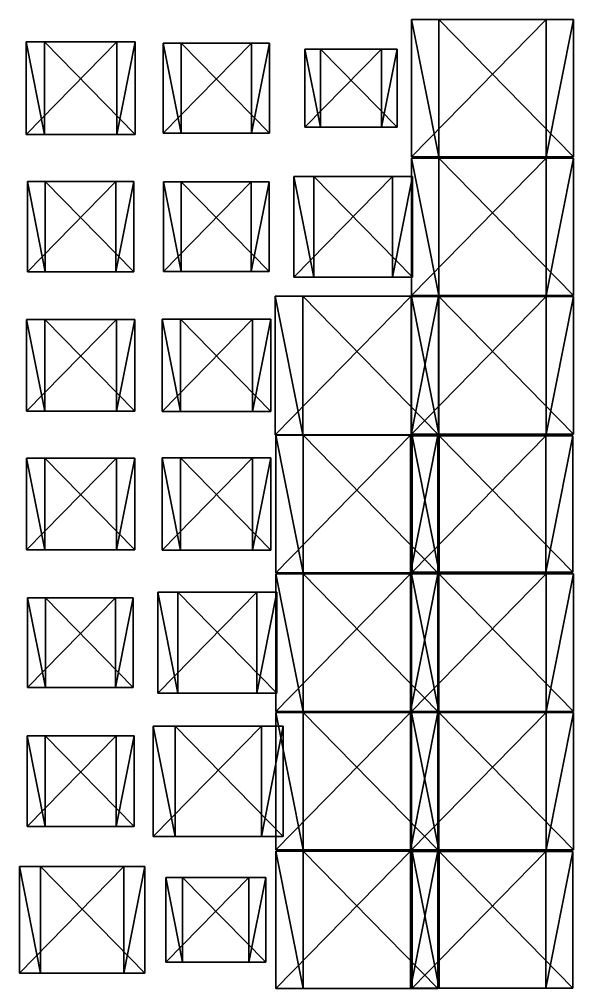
# Model space of a CAD drawing. Header units: metres. Extents: x -316 to 301, y -240 to 227.
# Drawn here: x 228.9 to 300.9, y -131.9 to -6.1 of the extents above; entities that cross this region are included whole.
import ezdxf

# ---------------------------------------------------------------- set-up
doc = ezdxf.new("R2010")
doc.units = ezdxf.units.M

msp = doc.modelspace()

# ---------------------------------------------------------------- linework, layer by layer
for points in [[(279.8699, -23.929413, -537.2919), (279.8699, -6.070588, -537.2919), (297.37274, -6.070588, -540.83984), (297.37283, -6.070488, -540.8397)], [(283.4179, -23.929413, -519.78906), (283.4179, -6.070588, -519.78906), (279.8699, -6.070588, -537.2919), (279.87, -6.070488, -537.29175)], [(279.8699, -6.070588, -537.2919), (283.4179, -6.070588, -519.78906), (300.92075, -6.070588, -523.33704), (300.92084, -6.070488, -523.3369)], [(300.92075, -6.070588, -523.33704), (297.37274, -6.070588, -540.83984), (279.8699, -6.070588, -537.2919), (279.87, -6.070488, -537.29175)], [(297.37274, -6.070588, -540.83984), (297.37274, -23.929413, -540.83984), (279.8699, -23.929413, -537.2919), (279.87, -23.929314, -537.29175)], [(279.8699, -6.070588, -537.2919), (279.8699, -23.929413, -537.2919), (283.4179, -23.929413, -519.78906), (283.418, -23.929314, -519.78894)], [(300.92075, -23.929413, -523.33704), (300.92075, -6.070588, -523.33704), (283.4179, -6.070588, -519.78906), (283.418, -6.070488, -519.78894)], [(283.4179, -6.070588, -519.78906), (283.4179, -23.929413, -519.78906), (300.92075, -23.929413, -523.33704), (300.92084, -23.929314, -523.3369)], [(297.37274, -23.929413, -540.83984), (297.37274, -6.070588, -540.83984), (300.92075, -6.070588, -523.33704), (300.92084, -6.070488, -523.3369)], [(300.92075, -6.070588, -523.33704), (300.92075, -23.929413, -523.33704), (297.37274, -23.929413, -540.83984), (297.37283, -23.929314, -540.8397)], [(229.81735, -21, -527.1456), (229.81735, -9, -527.1456), (241.57816, -9, -529.52966), (241.57826, -8.9999, -529.52954)], [(232.20139, -21, -515.3849), (232.20139, -9, -515.3849), (229.81735, -9, -527.1456), (229.81746, -8.9999, -527.1455)], [(229.81735, -9, -527.1456), (232.20139, -9, -515.3849), (243.96219, -9, -517.7689), (243.9623, -8.9999, -517.7688)], [(243.96219, -9, -517.7689), (241.57816, -9, -529.52966), (229.81735, -9, -527.1456), (229.81746, -8.9999, -527.1455)], [(241.57816, -9, -529.52966), (241.57816, -21, -529.52966), (229.81735, -21, -527.1456), (229.81746, -20.9999, -527.1455)], [(229.81735, -9, -527.1456), (229.81735, -21, -527.1456), (232.20139, -21, -515.3849), (232.20149, -20.9999, -515.38477)], [(243.96219, -21, -517.7689), (243.96219, -9, -517.7689), (232.20139, -9, -515.3849), (232.20149, -8.9999, -515.38477)], [(232.20139, -9, -515.3849), (232.20139, -21, -515.3849), (243.96219, -21, -517.7689), (243.9623, -20.9999, -517.7688)], [(241.57816, -21, -529.52966), (241.57816, -9, -529.52966), (243.96219, -9, -517.7689), (243.9623, -8.9999, -517.7688)], [(243.96219, -9, -517.7689), (243.96219, -21, -517.7689), (241.57816, -21, -529.52966), (241.57826, -20.9999, -529.52954)], [(247.59692, -20.858824, -530.7498), (247.59692, -9.141176, -530.7498), (259.081, -9.141176, -533.07776), (259.0811, -9.141076, -533.07764)], [(249.92487, -20.858824, -519.26575), (249.92487, -9.141176, -519.26575), (247.59692, -9.141176, -530.7498), (247.59703, -9.141076, -530.7497)], [(247.59692, -9.141176, -530.7498), (249.92487, -9.141176, -519.26575), (261.40894, -9.141176, -521.5937), (261.40903, -9.141076, -521.59357)], [(261.40894, -9.141176, -521.5937), (259.081, -9.141176, -533.07776), (247.59692, -9.141176, -530.7498), (247.59703, -9.141076, -530.7497)], [(259.081, -9.141176, -533.07776), (259.081, -20.858824, -533.07776), (247.59692, -20.858824, -530.7498), (247.59703, -20.858725, -530.7497)], [(247.59692, -9.141176, -530.7498), (247.59692, -20.858824, -530.7498), (249.92487, -20.858824, -519.26575), (249.92497, -20.858725, -519.2656)], [(261.40894, -20.858824, -521.5937), (261.40894, -9.141176, -521.5937), (249.92487, -9.141176, -519.26575), (249.92497, -9.141076, -519.2656)], [(249.92487, -9.141176, -519.26575), (249.92487, -20.858824, -519.26575), (261.40894, -20.858824, -521.5937), (261.40903, -20.858725, -521.59357)], [(259.081, -20.858824, -533.07776), (259.081, -9.141176, -533.07776), (261.40894, -9.141176, -521.5937), (261.40903, -9.141076, -521.59357)], [(261.40894, -9.141176, -521.5937), (261.40894, -20.858824, -521.5937), (259.081, -20.858824, -533.07776), (259.0811, -20.858725, -533.07764)], [(265.9991, -20.082354, -534.4801), (265.9991, -9.917646, -534.4801), (275.9612, -9.917646, -536.4995), (275.9613, -9.917546, -536.4994)], [(268.01852, -20.082354, -524.51807), (268.01852, -9.917646, -524.51807), (265.9991, -9.917646, -534.4801), (265.9992, -9.917546, -534.48)], [(265.9991, -9.917646, -534.4801), (268.01852, -9.917646, -524.51807), (277.98062, -9.917646, -526.5375), (277.9807, -9.917546, -526.53735)], [(277.98062, -9.917646, -526.5375), (275.9612, -9.917646, -536.4995), (265.9991, -9.917646, -534.4801), (265.9992, -9.917546, -534.48)], [(275.9612, -9.917646, -536.4995), (275.9612, -20.082354, -536.4995), (265.9991, -20.082354, -534.4801), (265.9992, -20.082254, -534.48)], [(265.9991, -9.917646, -534.4801), (265.9991, -20.082354, -534.4801), (268.01852, -20.082354, -524.51807), (268.01862, -20.082254, -524.51794)], [(277.98062, -20.082354, -526.5375), (277.98062, -9.917646, -526.5375), (268.01852, -9.917646, -524.51807), (268.01862, -9.917546, -524.51794)], [(268.01852, -9.917646, -524.51807), (268.01852, -20.082354, -524.51807), (277.98062, -20.082354, -526.5375), (277.9807, -20.082254, -526.53735)], [(275.9612, -20.082354, -536.4995), (275.9612, -9.917646, -536.4995), (277.98062, -9.917646, -526.5375), (277.9807, -9.917546, -526.53735)], [(277.98062, -9.917646, -526.5375), (277.98062, -20.082354, -526.5375), (275.9612, -20.082354, -536.4995), (275.9613, -20.082254, -536.4994)], [(268.01852, -20.082354, -524.51807), (265.9991, -20.082354, -534.4801), (275.9612, -20.082354, -536.4995), (275.9613, -20.082254, -536.4994)], [(275.9612, -20.082354, -536.4995), (277.98062, -20.082354, -526.5375), (268.01852, -20.082354, -524.51807), (268.01862, -20.082254, -524.51794)], [(232.20139, -21, -515.3849), (229.81735, -21, -527.1456), (241.57816, -21, -529.52966), (241.57826, -20.9999, -529.52954)], [(241.57816, -21, -529.52966), (243.96219, -21, -517.7689), (232.20139, -21, -515.3849), (232.20149, -20.9999, -515.38477)], [(249.92487, -20.858824, -519.26575), (247.59692, -20.858824, -530.7498), (259.081, -20.858824, -533.07776), (259.0811, -20.858725, -533.07764)], [(259.081, -20.858824, -533.07776), (261.40894, -20.858824, -521.5937), (249.92487, -20.858824, -519.26575), (249.92497, -20.858725, -519.2656)], [(283.4179, -23.929413, -519.78906), (279.8699, -23.929413, -537.2919), (297.37274, -23.929413, -540.83984), (297.37283, -23.929314, -540.8397)], [(279.8699, -41.929413, -537.2919), (279.8699, -24.070587, -537.2919), (297.37274, -24.070587, -540.83984), (297.37283, -24.070488, -540.8397)], [(283.4179, -41.929413, -519.78906), (283.4179, -24.070587, -519.78906), (279.8699, -24.070587, -537.2919), (279.87, -24.070488, -537.29175)], [(279.8699, -24.070587, -537.2919), (283.4179, -24.070587, -519.78906), (300.92075, -24.070587, -523.33704), (300.92084, -24.070488, -523.3369)], [(300.92075, -24.070587, -523.33704), (297.37274, -24.070587, -540.83984), (279.8699, -24.070587, -537.2919), (279.87, -24.070488, -537.29175)], [(297.37274, -24.070587, -540.83984), (297.37274, -41.929413, -540.83984), (279.8699, -41.929413, -537.2919), (279.87, -41.929314, -537.29175)], [(279.8699, -24.070587, -537.2919), (279.8699, -41.929413, -537.2919), (283.4179, -41.929413, -519.78906), (283.418, -41.929314, -519.78894)], [(297.37274, -23.929413, -540.83984), (300.92075, -23.929413, -523.33704), (283.4179, -23.929413, -519.78906), (283.418, -23.929314, -519.78894)], [(300.92075, -41.929413, -523.33704), (300.92075, -24.070587, -523.33704), (283.4179, -24.070587, -519.78906), (283.418, -24.070488, -519.78894)], [(283.4179, -24.070587, -519.78906), (283.4179, -41.929413, -519.78906), (300.92075, -41.929413, -523.33704), (300.92084, -41.929314, -523.3369)], [(297.37274, -41.929413, -540.83984), (297.37274, -24.070587, -540.83984), (300.92075, -24.070587, -523.33704), (300.92084, -24.070488, -523.3369)], [(300.92075, -24.070587, -523.33704), (300.92075, -41.929413, -523.33704), (297.37274, -41.929413, -540.83984), (297.37283, -41.929314, -540.8397)], [(229.95569, -38.858826, -527.17377), (229.95569, -27.141176, -527.17377), (241.43976, -27.141176, -529.5017), (241.43987, -27.141077, -529.5016)], [(232.28363, -38.858826, -515.6897), (232.28363, -27.141176, -515.6897), (229.95569, -27.141176, -527.17377), (229.9558, -27.141077, -527.17365)], [(229.95569, -27.141176, -527.17377), (232.28363, -27.141176, -515.6897), (243.7677, -27.141176, -518.01764), (243.7678, -27.141077, -518.0175)], [(243.7677, -27.141176, -518.01764), (241.43976, -27.141176, -529.5017), (229.95569, -27.141176, -527.17377), (229.9558, -27.141077, -527.17365)], [(241.43976, -27.141176, -529.5017), (241.43976, -38.858826, -529.5017), (229.95569, -38.858826, -527.17377), (229.9558, -38.858727, -527.17365)], [(229.95569, -27.141176, -527.17377), (229.95569, -38.858826, -527.17377), (232.28363, -38.858826, -515.6897), (232.28374, -38.858727, -515.6896)], [(243.7677, -38.858826, -518.01764), (243.7677, -27.141176, -518.01764), (232.28363, -27.141176, -515.6897), (232.28374, -27.141077, -515.6896)], [(232.28363, -27.141176, -515.6897), (232.28363, -38.858826, -515.6897), (243.7677, -38.858826, -518.01764), (243.7678, -38.858727, -518.0175)], [(241.43976, -38.858826, -529.5017), (241.43976, -27.141176, -529.5017), (243.7677, -27.141176, -518.01764), (243.7678, -27.141077, -518.0175)], [(243.7677, -27.141176, -518.01764), (243.7677, -38.858826, -518.01764), (241.43976, -38.858826, -529.5017), (241.43987, -38.858727, -529.5016)], [(247.63156, -38.82353, -530.7568), (247.63156, -27.17647, -530.7568), (259.04645, -27.17647, -533.0707), (259.04654, -27.17637, -533.07056)], [(249.94548, -38.82353, -519.3419), (249.94548, -27.17647, -519.3419), (247.63156, -27.17647, -530.7568), (247.63167, -27.17637, -530.75665)], [(247.63156, -27.17647, -530.7568), (249.94548, -27.17647, -519.3419), (261.36038, -27.17647, -521.6558), (261.36047, -27.17637, -521.6557)], [(261.36038, -27.17647, -521.6558), (259.04645, -27.17647, -533.0707), (247.63156, -27.17647, -530.7568), (247.63167, -27.17637, -530.75665)], [(259.04645, -27.17647, -533.0707), (259.04645, -38.82353, -533.0707), (247.63156, -38.82353, -530.7568), (247.63167, -38.82343, -530.75665)], [(247.63156, -27.17647, -530.7568), (247.63156, -38.82353, -530.7568), (249.94548, -38.82353, -519.3419), (249.94559, -38.82343, -519.3418)], [(261.36038, -38.82353, -521.6558), (261.36038, -27.17647, -521.6558), (249.94548, -27.17647, -519.3419), (249.94559, -27.17637, -519.3418)], [(249.94548, -27.17647, -519.3419), (249.94548, -38.82353, -519.3419), (261.36038, -38.82353, -521.6558), (261.36047, -38.82343, -521.6557)], [(259.04645, -38.82353, -533.0707), (259.04645, -27.17647, -533.0707), (261.36038, -27.17647, -521.6558), (261.36047, -27.17637, -521.6557)], [(261.36038, -27.17647, -521.6558), (261.36038, -38.82353, -521.6558), (259.04645, -38.82353, -533.0707), (259.04654, -38.82343, -533.07056)], [(264.5809, -39.52941, -534.1926), (264.5809, -26.470589, -534.1926), (277.3794, -26.470589, -536.78705), (277.3795, -26.47049, -536.7869)], [(267.1753, -39.52941, -521.3941), (267.1753, -26.470589, -521.3941), (264.5809, -26.470589, -534.1926), (264.581, -26.47049, -534.1925)], [(264.5809, -26.470589, -534.1926), (267.1753, -26.470589, -521.3941), (279.9738, -26.470589, -523.9885), (279.97388, -26.47049, -523.9884)], [(279.9738, -26.470589, -523.9885), (277.3794, -26.470589, -536.78705), (264.5809, -26.470589, -534.1926), (264.581, -26.47049, -534.1925)], [(277.3794, -26.470589, -536.78705), (277.3794, -39.52941, -536.78705), (264.5809, -39.52941, -534.1926), (264.581, -39.529312, -534.1925)], [(264.5809, -26.470589, -534.1926), (264.5809, -39.52941, -534.1926), (267.1753, -39.52941, -521.3941), (267.17538, -39.529312, -521.394)], [(279.9738, -39.52941, -523.9885), (279.9738, -26.470589, -523.9885), (267.1753, -26.470589, -521.3941), (267.17538, -26.47049, -521.394)], [(267.1753, -26.470589, -521.3941), (267.1753, -39.52941, -521.3941), (279.9738, -39.52941, -523.9885), (279.97388, -39.529312, -523.9884)], [(277.3794, -39.52941, -536.78705), (277.3794, -26.470589, -536.78705), (279.9738, -26.470589, -523.9885), (279.97388, -26.47049, -523.9884)], [(279.9738, -26.470589, -523.9885), (279.9738, -39.52941, -523.9885), (277.3794, -39.52941, -536.78705), (277.3795, -39.529312, -536.7869)], [(232.28363, -38.858826, -515.6897), (229.95569, -38.858826, -527.17377), (241.43976, -38.858826, -529.5017), (241.43987, -38.858727, -529.5016)], [(241.43976, -38.858826, -529.5017), (243.7677, -38.858826, -518.01764), (232.28363, -38.858826, -515.6897), (232.28374, -38.858727, -515.6896)], [(249.94548, -38.82353, -519.3419), (247.63156, -38.82353, -530.7568), (259.04645, -38.82353, -533.0707), (259.04654, -38.82343, -533.07056)], [(259.04645, -38.82353, -533.0707), (261.36038, -38.82353, -521.6558), (249.94548, -38.82353, -519.3419), (249.94559, -38.82343, -519.3418)], [(267.1753, -39.52941, -521.3941), (264.5809, -39.52941, -534.1926), (277.3794, -39.52941, -536.78705), (277.3795, -39.529312, -536.7869)], [(277.3794, -39.52941, -536.78705), (279.9738, -39.52941, -523.9885), (267.1753, -39.52941, -521.3941), (267.17538, -39.529312, -521.394)], [(262.15958, -60, -533.7018), (262.15958, -42, -533.7018), (279.80075, -42, -537.27783), (279.80084, -41.9999, -537.2777)], [(265.73563, -60, -516.06055), (265.73563, -42, -516.06055), (262.15958, -42, -533.7018), (262.15967, -41.9999, -533.70166)], [(262.15958, -42, -533.7018), (265.73563, -42, -516.06055), (283.3768, -42, -519.6366), (283.3769, -41.9999, -519.6365)], [(283.3768, -42, -519.6366), (279.80075, -42, -537.27783), (262.15958, -42, -533.7018), (262.15967, -41.9999, -533.70166)], [(279.80075, -42, -537.27783), (279.80075, -60, -537.27783), (262.15958, -60, -533.7018), (262.15967, -59.9999, -533.70166)], [(262.15958, -42, -533.7018), (262.15958, -60, -533.7018), (265.73563, -60, -516.06055), (265.73572, -59.9999, -516.0604)], [(283.3768, -60, -519.6366), (283.3768, -42, -519.6366), (265.73563, -42, -516.06055), (265.73572, -41.9999, -516.0604)], [(265.73563, -42, -516.06055), (265.73563, -60, -516.06055), (283.3768, -60, -519.6366), (283.3769, -59.9999, -519.6365)], [(279.80075, -60, -537.27783), (279.80075, -42, -537.27783), (283.3768, -42, -519.6366), (283.3769, -41.9999, -519.6365)], [(283.3768, -42, -519.6366), (283.3768, -60, -519.6366), (279.80075, -60, -537.27783), (279.80084, -59.9999, -537.2777)], [(283.4179, -41.929413, -519.78906), (279.8699, -41.929413, -537.2919), (297.37274, -41.929413, -540.83984), (297.37283, -41.929314, -540.8397)], [(279.8699, -59.929413, -537.2919), (279.8699, -42.070587, -537.2919), (297.37274, -42.070587, -540.83984), (297.37283, -42.070488, -540.8397)], [(283.4179, -59.929413, -519.78906), (283.4179, -42.070587, -519.78906), (279.8699, -42.070587, -537.2919), (279.87, -42.070488, -537.29175)], [(279.8699, -42.070587, -537.2919), (283.4179, -42.070587, -519.78906), (300.92075, -42.070587, -523.33704), (300.92084, -42.070488, -523.3369)], [(300.92075, -42.070587, -523.33704), (297.37274, -42.070587, -540.83984), (279.8699, -42.070587, -537.2919), (279.87, -42.070488, -537.29175)], [(297.37274, -42.070587, -540.83984), (297.37274, -59.929413, -540.83984), (279.8699, -59.929413, -537.2919), (279.87, -59.929314, -537.29175)], [(279.8699, -42.070587, -537.2919), (279.8699, -59.929413, -537.2919), (283.4179, -59.929413, -519.78906), (283.418, -59.929314, -519.78894)], [(297.37274, -41.929413, -540.83984), (300.92075, -41.929413, -523.33704), (283.4179, -41.929413, -519.78906), (283.418, -41.929314, -519.78894)], [(300.92075, -59.929413, -523.33704), (300.92075, -42.070587, -523.33704), (283.4179, -42.070587, -519.78906), (283.418, -42.070488, -519.78894)], [(283.4179, -42.070587, -519.78906), (283.4179, -59.929413, -519.78906), (300.92075, -59.929413, -523.33704), (300.92084, -59.929314, -523.3369)], [(297.37274, -59.929413, -540.83984), (297.37274, -42.070587, -540.83984), (300.92075, -42.070587, -523.33704), (300.92084, -42.070488, -523.3369)], [(300.92075, -42.070587, -523.33704), (300.92075, -59.929413, -523.33704), (297.37274, -59.929413, -540.83984), (297.37283, -59.929314, -540.8397)], [(229.85194, -56.964706, -527.1527), (229.85194, -45.035294, -527.1527), (241.54355, -45.035294, -529.5227), (241.54366, -45.035194, -529.5226)], [(232.22195, -56.964706, -515.46106), (232.22195, -45.035294, -515.46106), (229.85194, -45.035294, -527.1527), (229.85205, -45.035194, -527.1526)], [(229.85194, -45.035294, -527.1527), (232.22195, -45.035294, -515.46106), (243.91356, -45.035294, -517.83105), (243.91367, -45.035194, -517.83093)], [(243.91356, -45.035294, -517.83105), (241.54355, -45.035294, -529.5227), (229.85194, -45.035294, -527.1527), (229.85205, -45.035194, -527.1526)], [(241.54355, -45.035294, -529.5227), (241.54355, -56.964706, -529.5227), (229.85194, -56.964706, -527.1527), (229.85205, -56.964607, -527.1526)], [(229.85194, -45.035294, -527.1527), (229.85194, -56.964706, -527.1527), (232.22195, -56.964706, -515.46106), (232.22206, -56.964607, -515.46094)], [(243.91356, -56.964706, -517.83105), (243.91356, -45.035294, -517.83105), (232.22195, -45.035294, -515.46106), (232.22206, -45.035194, -515.46094)], [(232.22195, -45.035294, -515.46106), (232.22195, -56.964706, -515.46106), (243.91356, -56.964706, -517.83105), (243.91367, -56.964607, -517.83093)], [(241.54355, -56.964706, -529.5227), (241.54355, -45.035294, -529.5227), (243.91356, -45.035294, -517.83105), (243.91367, -45.035194, -517.83093)], [(243.91356, -45.035294, -517.83105), (243.91356, -56.964706, -517.83105), (241.54355, -56.964706, -529.5227), (241.54366, -56.964607, -529.5226)], [(247.45859, -57, -530.7217), (247.45859, -45, -530.7217), (259.2194, -45, -533.1057), (259.21948, -44.9999, -533.1056)], [(249.84262, -57, -518.96094), (249.84262, -45, -518.96094), (247.45859, -45, -530.7217), (247.4587, -44.9999, -530.72156)], [(247.45859, -45, -530.7217), (249.84262, -45, -518.96094), (261.60342, -45, -521.345), (261.60352, -44.9999, -521.34485)], [(261.60342, -45, -521.345), (259.2194, -45, -533.1057), (247.45859, -45, -530.7217), (247.4587, -44.9999, -530.72156)], [(259.2194, -45, -533.1057), (259.2194, -57, -533.1057), (247.45859, -57, -530.7217), (247.4587, -56.9999, -530.72156)], [(247.45859, -45, -530.7217), (247.45859, -57, -530.7217), (249.84262, -57, -518.96094), (249.84273, -56.9999, -518.9608)], [(261.60342, -57, -521.345), (261.60342, -45, -521.345), (249.84262, -45, -518.96094), (249.84273, -44.9999, -518.9608)], [(249.84262, -45, -518.96094), (249.84262, -57, -518.96094), (261.60342, -57, -521.345), (261.60352, -56.9999, -521.34485)], [(259.2194, -57, -533.1057), (259.2194, -45, -533.1057), (261.60342, -45, -521.345), (261.60352, -44.9999, -521.34485)], [(261.60342, -45, -521.345), (261.60342, -57, -521.345), (259.2194, -57, -533.1057), (259.21948, -56.9999, -533.1056)], [(232.22195, -56.964706, -515.46106), (229.85194, -56.964706, -527.1527), (241.54355, -56.964706, -529.5227), (241.54366, -56.964607, -529.5226)], [(241.54355, -56.964706, -529.5227), (243.91356, -56.964706, -517.83105), (232.22195, -56.964706, -515.46106), (232.22206, -56.964607, -515.46094)], [(249.84262, -57, -518.96094), (247.45859, -57, -530.7217), (259.2194, -57, -533.1057), (259.21948, -56.9999, -533.1056)], [(259.2194, -57, -533.1057), (261.60342, -57, -521.345), (249.84262, -57, -518.96094), (249.84273, -56.9999, -518.9608)], [(265.73563, -60, -516.06055), (262.15958, -60, -533.7018), (279.80075, -60, -537.27783), (279.80084, -59.9999, -537.2777)], [(262.22873, -77.92941, -533.7158), (262.22873, -60.070587, -533.7158), (279.73157, -60.070587, -537.2638), (279.73166, -60.070488, -537.2637)], [(265.77673, -77.92941, -516.213), (265.77673, -60.070587, -516.213), (262.22873, -60.070587, -533.7158), (262.22882, -60.070488, -533.7157)], [(262.22873, -60.070587, -533.7158), (265.77673, -60.070587, -516.213), (283.27957, -60.070587, -519.761), (283.27966, -60.070488, -519.76086)], [(283.27957, -60.070587, -519.761), (279.73157, -60.070587, -537.2638), (262.22873, -60.070587, -533.7158), (262.22882, -60.070488, -533.7157)], [(279.73157, -60.070587, -537.2638), (279.73157, -77.92941, -537.2638), (262.22873, -77.92941, -533.7158), (262.22882, -77.92931, -533.7157)], [(262.22873, -60.070587, -533.7158), (262.22873, -77.92941, -533.7158), (265.77673, -77.92941, -516.213), (265.77682, -77.92931, -516.2129)], [(279.80075, -60, -537.27783), (283.3768, -60, -519.6366), (265.73563, -60, -516.06055), (265.73572, -59.9999, -516.0604)], [(283.27957, -77.92941, -519.761), (283.27957, -60.070587, -519.761), (265.77673, -60.070587, -516.213), (265.77682, -60.070488, -516.2129)], [(265.77673, -60.070587, -516.213), (265.77673, -77.92941, -516.213), (283.27957, -77.92941, -519.761), (283.27966, -77.92931, -519.76086)], [(279.73157, -77.92941, -537.2638), (279.73157, -60.070587, -537.2638), (283.27957, -60.070587, -519.761), (283.27966, -60.070488, -519.76086)], [(283.27957, -60.070587, -519.761), (283.27957, -77.92941, -519.761), (279.73157, -77.92941, -537.2638), (279.73166, -77.92931, -537.2637)], [(283.4179, -59.929413, -519.78906), (279.8699, -59.929413, -537.2919), (297.37274, -59.929413, -540.83984), (297.37283, -59.929314, -540.8397)], [(279.9391, -77.858826, -537.30585), (279.9391, -60.141174, -537.30585), (297.30356, -60.141174, -540.8258), (297.30365, -60.141075, -540.8257)], [(283.459, -77.858826, -519.9414), (283.459, -60.141174, -519.9414), (279.9391, -60.141174, -537.30585), (279.93918, -60.141075, -537.3057)], [(279.9391, -60.141174, -537.30585), (283.459, -60.141174, -519.9414), (300.8235, -60.141174, -523.46136), (300.82358, -60.141075, -523.46124)], [(300.8235, -60.141174, -523.46136), (297.30356, -60.141174, -540.8258), (279.9391, -60.141174, -537.30585), (279.93918, -60.141075, -537.3057)], [(297.30356, -60.141174, -540.8258), (297.30356, -77.858826, -540.8258), (279.9391, -77.858826, -537.30585), (279.93918, -77.85873, -537.3057)], [(279.9391, -60.141174, -537.30585), (279.9391, -77.858826, -537.30585), (283.459, -77.858826, -519.9414), (283.4591, -77.85873, -519.9413)], [(297.37274, -59.929413, -540.83984), (300.92075, -59.929413, -523.33704), (283.4179, -59.929413, -519.78906), (283.418, -59.929314, -519.78894)], [(300.8235, -77.858826, -523.46136), (300.8235, -60.141174, -523.46136), (283.459, -60.141174, -519.9414), (283.4591, -60.141075, -519.9413)], [(283.459, -60.141174, -519.9414), (283.459, -77.858826, -519.9414), (300.8235, -77.858826, -523.46136), (300.82358, -77.85873, -523.46124)], [(297.30356, -77.858826, -540.8258), (297.30356, -60.141174, -540.8258), (300.8235, -60.141174, -523.46136), (300.82358, -60.141075, -523.46124)], [(300.8235, -60.141174, -523.46136), (300.8235, -77.858826, -523.46136), (297.30356, -77.858826, -540.8258), (297.30365, -77.85873, -540.8257)], [(229.85194, -74.96471, -527.1527), (229.85194, -63.035294, -527.1527), (241.54355, -63.035294, -529.5227), (241.54366, -63.035194, -529.5226)], [(232.22195, -74.96471, -515.46106), (232.22195, -63.035294, -515.46106), (229.85194, -63.035294, -527.1527), (229.85205, -63.035194, -527.1526)], [(229.85194, -63.035294, -527.1527), (232.22195, -63.035294, -515.46106), (243.91356, -63.035294, -517.83105), (243.91367, -63.035194, -517.83093)], [(243.91356, -63.035294, -517.83105), (241.54355, -63.035294, -529.5227), (229.85194, -63.035294, -527.1527), (229.85205, -63.035194, -527.1526)], [(241.54355, -63.035294, -529.5227), (241.54355, -74.96471, -529.5227), (229.85194, -74.96471, -527.1527), (229.85205, -74.96461, -527.1526)], [(229.85194, -63.035294, -527.1527), (229.85194, -74.96471, -527.1527), (232.22195, -74.96471, -515.46106), (232.22206, -74.96461, -515.46094)], [(243.91356, -74.96471, -517.83105), (243.91356, -63.035294, -517.83105), (232.22195, -63.035294, -515.46106), (232.22206, -63.035194, -515.46094)], [(232.22195, -63.035294, -515.46106), (232.22195, -74.96471, -515.46106), (243.91356, -74.96471, -517.83105), (243.91367, -74.96461, -517.83093)], [(241.54355, -74.96471, -529.5227), (241.54355, -63.035294, -529.5227), (243.91356, -63.035294, -517.83105), (243.91367, -63.035194, -517.83093)], [(243.91356, -63.035294, -517.83105), (243.91356, -74.96471, -517.83105), (241.54355, -74.96471, -529.5227), (241.54366, -74.96461, -529.5226)], [(247.45859, -75, -530.7217), (247.45859, -63, -530.7217), (259.2194, -63, -533.1057), (259.21948, -62.9999, -533.1056)], [(249.84262, -75, -518.96094), (249.84262, -63, -518.96094), (247.45859, -63, -530.7217), (247.4587, -62.9999, -530.72156)], [(247.45859, -63, -530.7217), (249.84262, -63, -518.96094), (261.60342, -63, -521.345), (261.60352, -62.9999, -521.34485)], [(261.60342, -63, -521.345), (259.2194, -63, -533.1057), (247.45859, -63, -530.7217), (247.4587, -62.9999, -530.72156)], [(259.2194, -63, -533.1057), (259.2194, -75, -533.1057), (247.45859, -75, -530.7217), (247.4587, -74.9999, -530.72156)], [(247.45859, -63, -530.7217), (247.45859, -75, -530.7217), (249.84262, -75, -518.96094), (249.84273, -74.9999, -518.9608)], [(261.60342, -75, -521.345), (261.60342, -63, -521.345), (249.84262, -63, -518.96094), (249.84273, -62.9999, -518.9608)], [(249.84262, -63, -518.96094), (249.84262, -75, -518.96094), (261.60342, -75, -521.345), (261.60352, -74.9999, -521.34485)], [(259.2194, -75, -533.1057), (259.2194, -63, -533.1057), (261.60342, -63, -521.345), (261.60352, -62.9999, -521.34485)], [(261.60342, -63, -521.345), (261.60342, -75, -521.345), (259.2194, -75, -533.1057), (259.21948, -74.9999, -533.1056)], [(232.22195, -74.96471, -515.46106), (229.85194, -74.96471, -527.1527), (241.54355, -74.96471, -529.5227), (241.54366, -74.96461, -529.5226)], [(241.54355, -74.96471, -529.5227), (243.91356, -74.96471, -517.83105), (232.22195, -74.96471, -515.46106), (232.22206, -74.96461, -515.46094)], [(249.84262, -75, -518.96094), (247.45859, -75, -530.7217), (259.2194, -75, -533.1057), (259.21948, -74.9999, -533.1056)], [(259.2194, -75, -533.1057), (261.60342, -75, -521.345), (249.84262, -75, -518.96094), (249.84273, -74.9999, -518.9608)], [(265.77673, -77.92941, -516.213), (262.22873, -77.92941, -533.7158), (279.73157, -77.92941, -537.2638), (279.73166, -77.92931, -537.2637)], [(279.73157, -77.92941, -537.2638), (283.27957, -77.92941, -519.761), (265.77673, -77.92941, -516.213), (265.77682, -77.92931, -516.2129)], [(283.459, -77.858826, -519.9414), (279.9391, -77.858826, -537.30585), (297.30356, -77.858826, -540.8258), (297.30365, -77.85873, -540.8257)], [(297.30356, -77.858826, -540.8258), (300.8235, -77.858826, -523.46136), (283.459, -77.858826, -519.9414), (283.4591, -77.85873, -519.9413)], [(262.22873, -95.92941, -533.7158), (262.22873, -78.07059, -533.7158), (279.73157, -78.07059, -537.2638), (279.73166, -78.07049, -537.2637)], [(265.77673, -95.92941, -516.213), (265.77673, -78.07059, -516.213), (262.22873, -78.07059, -533.7158), (262.22882, -78.07049, -533.7157)], [(262.22873, -78.07059, -533.7158), (265.77673, -78.07059, -516.213), (283.27957, -78.07059, -519.761), (283.27966, -78.07049, -519.76086)], [(283.27957, -78.07059, -519.761), (279.73157, -78.07059, -537.2638), (262.22873, -78.07059, -533.7158), (262.22882, -78.07049, -533.7157)], [(279.73157, -78.07059, -537.2638), (279.73157, -95.92941, -537.2638), (262.22873, -95.92941, -533.7158), (262.22882, -95.92931, -533.7157)], [(262.22873, -78.07059, -533.7158), (262.22873, -95.92941, -533.7158), (265.77673, -95.92941, -516.213), (265.77682, -95.92931, -516.2129)], [(283.27957, -95.92941, -519.761), (283.27957, -78.07059, -519.761), (265.77673, -78.07059, -516.213), (265.77682, -78.07049, -516.2129)], [(265.77673, -78.07059, -516.213), (265.77673, -95.92941, -516.213), (283.27957, -95.92941, -519.761), (283.27966, -95.92931, -519.76086)], [(279.73157, -95.92941, -537.2638), (279.73157, -78.07059, -537.2638), (283.27957, -78.07059, -519.761), (283.27966, -78.07049, -519.76086)], [(283.27957, -78.07059, -519.761), (283.27957, -95.92941, -519.761), (279.73157, -95.92941, -537.2638), (279.73166, -95.92931, -537.2637)], [(279.8699, -95.92941, -537.2919), (279.8699, -78.07059, -537.2919), (297.37274, -78.07059, -540.83984), (297.37283, -78.07049, -540.8397)], [(283.4179, -95.92941, -519.78906), (283.4179, -78.07059, -519.78906), (279.8699, -78.07059, -537.2919), (279.87, -78.07049, -537.29175)], [(279.8699, -78.07059, -537.2919), (283.4179, -78.07059, -519.78906), (300.92075, -78.07059, -523.33704), (300.92084, -78.07049, -523.3369)], [(300.92075, -78.07059, -523.33704), (297.37274, -78.07059, -540.83984), (279.8699, -78.07059, -537.2919), (279.87, -78.07049, -537.29175)], [(297.37274, -78.07059, -540.83984), (297.37274, -95.92941, -540.83984), (279.8699, -95.92941, -537.2919), (279.87, -95.92931, -537.29175)], [(279.8699, -78.07059, -537.2919), (279.8699, -95.92941, -537.2919), (283.4179, -95.92941, -519.78906), (283.418, -95.92931, -519.78894)], [(300.92075, -95.92941, -523.33704), (300.92075, -78.07059, -523.33704), (283.4179, -78.07059, -519.78906), (283.418, -78.07049, -519.78894)], [(283.4179, -78.07059, -519.78906), (283.4179, -95.92941, -519.78906), (300.92075, -95.92941, -523.33704), (300.92084, -95.92931, -523.3369)], [(297.37274, -95.92941, -540.83984), (297.37274, -78.07059, -540.83984), (300.92075, -78.07059, -523.33704), (300.92084, -78.07049, -523.3369)], [(300.92075, -78.07059, -523.33704), (300.92075, -95.92941, -523.33704), (297.37274, -95.92941, -540.83984), (297.37283, -95.92931, -540.8397)], [(246.90514, -93.564705, -530.60956), (246.90514, -80.435295, -530.60956), (259.77283, -80.435295, -533.21796), (259.77292, -80.435196, -533.21783)], [(249.51355, -93.564705, -517.7419), (249.51355, -80.435295, -517.7419), (246.90514, -80.435295, -530.60956), (246.90524, -80.435196, -530.60944)], [(246.90514, -80.435295, -530.60956), (249.51355, -80.435295, -517.7419), (262.38126, -80.435295, -520.3503), (262.38135, -80.435196, -520.35016)], [(262.38126, -80.435295, -520.3503), (259.77283, -80.435295, -533.21796), (246.90514, -80.435295, -530.60956), (246.90524, -80.435196, -530.60944)], [(259.77283, -80.435295, -533.21796), (259.77283, -93.564705, -533.21796), (246.90514, -93.564705, -530.60956), (246.90524, -93.564606, -530.60944)], [(246.90514, -80.435295, -530.60956), (246.90514, -93.564705, -530.60956), (249.51355, -93.564705, -517.7419), (249.51366, -93.564606, -517.74176)], [(262.38126, -93.564705, -520.3503), (262.38126, -80.435295, -520.3503), (249.51355, -80.435295, -517.7419), (249.51366, -80.435196, -517.74176)], [(249.51355, -80.435295, -517.7419), (249.51355, -93.564705, -517.7419), (262.38126, -93.564705, -520.3503), (262.38135, -93.564606, -520.35016)], [(259.77283, -93.564705, -533.21796), (259.77283, -80.435295, -533.21796), (262.38126, -80.435295, -520.3503), (262.38135, -80.435196, -520.35016)], [(262.38126, -80.435295, -520.3503), (262.38126, -93.564705, -520.3503), (259.77283, -93.564705, -533.21796), (259.77292, -93.564606, -533.21783)], [(229.99033, -92.82353, -527.1807), (229.99033, -81.17647, -527.1807), (241.40523, -81.17647, -529.4946), (241.40533, -81.17637, -529.4945)], [(232.30424, -92.82353, -515.76587), (232.30424, -81.17647, -515.76587), (229.99033, -81.17647, -527.1807), (229.99043, -81.17637, -527.1806)], [(229.99033, -81.17647, -527.1807), (232.30424, -81.17647, -515.76587), (243.71915, -81.17647, -518.0798), (243.71925, -81.17637, -518.07965)], [(243.71915, -81.17647, -518.0798), (241.40523, -81.17647, -529.4946), (229.99033, -81.17647, -527.1807), (229.99043, -81.17637, -527.1806)], [(241.40523, -81.17647, -529.4946), (241.40523, -92.82353, -529.4946), (229.99033, -92.82353, -527.1807), (229.99043, -92.82343, -527.1806)], [(229.99033, -81.17647, -527.1807), (229.99033, -92.82353, -527.1807), (232.30424, -92.82353, -515.76587), (232.30435, -92.82343, -515.76575)], [(243.71915, -92.82353, -518.0798), (243.71915, -81.17647, -518.0798), (232.30424, -81.17647, -515.76587), (232.30435, -81.17637, -515.76575)], [(232.30424, -81.17647, -515.76587), (232.30424, -92.82353, -515.76587), (243.71915, -92.82353, -518.0798), (243.71925, -92.82343, -518.07965)], [(241.40523, -92.82353, -529.4946), (241.40523, -81.17647, -529.4946), (243.71915, -81.17647, -518.0798), (243.71925, -81.17637, -518.07965)], [(243.71915, -81.17647, -518.0798), (243.71915, -92.82353, -518.0798), (241.40523, -92.82353, -529.4946), (241.40533, -92.82343, -529.4945)], [(232.30424, -92.82353, -515.76587), (229.99033, -92.82353, -527.1807), (241.40523, -92.82353, -529.4946), (241.40533, -92.82343, -529.4945)], [(241.40523, -92.82353, -529.4946), (243.71915, -92.82353, -518.0798), (232.30424, -92.82353, -515.76587), (232.30435, -92.82343, -515.76575)], [(249.51355, -93.564705, -517.7419), (246.90514, -93.564705, -530.60956), (259.77283, -93.564705, -533.21796), (259.77292, -93.564606, -533.21783)], [(259.77283, -93.564705, -533.21796), (262.38126, -93.564705, -520.3503), (249.51355, -93.564705, -517.7419), (249.51366, -93.564606, -517.74176)], [(265.77673, -95.92941, -516.213), (262.22873, -95.92941, -533.7158), (279.73157, -95.92941, -537.2638), (279.73166, -95.92931, -537.2637)], [(262.22873, -113.92941, -533.7158), (262.22873, -96.07059, -533.7158), (279.73157, -96.07059, -537.2638), (279.73166, -96.07049, -537.2637)], [(265.77673, -113.92941, -516.213), (265.77673, -96.07059, -516.213), (262.22873, -96.07059, -533.7158), (262.22882, -96.07049, -533.7157)], [(262.22873, -96.07059, -533.7158), (265.77673, -96.07059, -516.213), (283.27957, -96.07059, -519.761), (283.27966, -96.07049, -519.76086)], [(283.27957, -96.07059, -519.761), (279.73157, -96.07059, -537.2638), (262.22873, -96.07059, -533.7158), (262.22882, -96.07049, -533.7157)], [(279.73157, -96.07059, -537.2638), (279.73157, -113.92941, -537.2638), (262.22873, -113.92941, -533.7158), (262.22882, -113.92931, -533.7157)], [(262.22873, -96.07059, -533.7158), (262.22873, -113.92941, -533.7158), (265.77673, -113.92941, -516.213), (265.77682, -113.92931, -516.2129)], [(279.73157, -95.92941, -537.2638), (283.27957, -95.92941, -519.761), (265.77673, -95.92941, -516.213), (265.77682, -95.92931, -516.2129)], [(283.27957, -113.92941, -519.761), (283.27957, -96.07059, -519.761), (265.77673, -96.07059, -516.213), (265.77682, -96.07049, -516.2129)], [(265.77673, -96.07059, -516.213), (265.77673, -113.92941, -516.213), (283.27957, -113.92941, -519.761), (283.27966, -113.92931, -519.76086)], [(279.73157, -113.92941, -537.2638), (279.73157, -96.07059, -537.2638), (283.27957, -96.07059, -519.761), (283.27966, -96.07049, -519.76086)], [(283.27957, -96.07059, -519.761), (283.27957, -113.92941, -519.761), (279.73157, -113.92941, -537.2638), (279.73166, -113.92931, -537.2637)], [(283.4179, -95.92941, -519.78906), (279.8699, -95.92941, -537.2919), (297.37274, -95.92941, -540.83984), (297.37283, -95.92931, -540.8397)], [(279.8699, -113.92941, -537.2919), (279.8699, -96.07059, -537.2919), (297.37274, -96.07059, -540.83984), (297.37283, -96.07049, -540.8397)], [(283.4179, -113.92941, -519.78906), (283.4179, -96.07059, -519.78906), (279.8699, -96.07059, -537.2919), (279.87, -96.07049, -537.29175)], [(279.8699, -96.07059, -537.2919), (283.4179, -96.07059, -519.78906), (300.92075, -96.07059, -523.33704), (300.92084, -96.07049, -523.3369)], [(300.92075, -96.07059, -523.33704), (297.37274, -96.07059, -540.83984), (279.8699, -96.07059, -537.2919), (279.87, -96.07049, -537.29175)], [(297.37274, -96.07059, -540.83984), (297.37274, -113.92941, -540.83984), (279.8699, -113.92941, -537.2919), (279.87, -113.92931, -537.29175)], [(279.8699, -96.07059, -537.2919), (279.8699, -113.92941, -537.2919), (283.4179, -113.92941, -519.78906), (283.418, -113.92931, -519.78894)], [(297.37274, -95.92941, -540.83984), (300.92075, -95.92941, -523.33704), (283.4179, -95.92941, -519.78906), (283.418, -95.92931, -519.78894)], [(300.92075, -113.92941, -523.33704), (300.92075, -96.07059, -523.33704), (283.4179, -96.07059, -519.78906), (283.418, -96.07049, -519.78894)], [(283.4179, -96.07059, -519.78906), (283.4179, -113.92941, -519.78906), (300.92075, -113.92941, -523.33704), (300.92084, -113.92931, -523.3369)], [(297.37274, -113.92941, -540.83984), (297.37274, -96.07059, -540.83984), (300.92075, -96.07059, -523.33704), (300.92084, -96.07049, -523.3369)], [(300.92075, -96.07059, -523.33704), (300.92075, -113.92941, -523.33704), (297.37274, -113.92941, -540.83984), (297.37283, -113.92931, -540.8397)], [(246.3171, -112.1647, -530.49036), (246.3171, -97.8353, -530.49036), (260.36087, -97.8353, -533.33716), (260.36096, -97.8352, -533.33704)], [(249.16391, -112.1647, -516.44653), (249.16391, -97.8353, -516.44653), (246.3171, -97.8353, -530.49036), (246.3172, -97.8352, -530.49023)], [(246.3171, -97.8353, -530.49036), (249.16391, -97.8353, -516.44653), (263.20767, -97.8353, -519.29333), (263.20776, -97.8352, -519.2932)], [(263.20767, -97.8353, -519.29333), (260.36087, -97.8353, -533.33716), (246.3171, -97.8353, -530.49036), (246.3172, -97.8352, -530.49023)], [(260.36087, -97.8353, -533.33716), (260.36087, -112.1647, -533.33716), (246.3171, -112.1647, -530.49036), (246.3172, -112.164604, -530.49023)], [(246.3171, -97.8353, -530.49036), (246.3171, -112.1647, -530.49036), (249.16391, -112.1647, -516.44653), (249.16402, -112.164604, -516.4464)], [(263.20767, -112.1647, -519.29333), (263.20767, -97.8353, -519.29333), (249.16391, -97.8353, -516.44653), (249.16402, -97.8352, -516.4464)], [(249.16391, -97.8353, -516.44653), (249.16391, -112.1647, -516.44653), (263.20767, -112.1647, -519.29333), (263.20776, -112.164604, -519.2932)], [(260.36087, -112.1647, -533.33716), (260.36087, -97.8353, -533.33716), (263.20767, -97.8353, -519.29333), (263.20776, -97.8352, -519.2932)], [(263.20767, -97.8353, -519.29333), (263.20767, -112.1647, -519.29333), (260.36087, -112.1647, -533.33716), (260.36096, -112.164604, -533.33704)], [(229.92111, -110.89412, -527.16675), (229.92111, -99.10588, -527.16675), (241.47437, -99.10588, -529.5087), (241.47447, -99.10578, -529.5086)], [(232.26306, -110.89412, -515.61346), (232.26306, -99.10588, -515.61346), (229.92111, -99.10588, -527.16675), (229.92122, -99.10578, -527.1666)], [(229.92111, -99.10588, -527.16675), (232.26306, -99.10588, -515.61346), (243.81631, -99.10588, -517.95544), (243.81642, -99.10578, -517.9553)], [(243.81631, -99.10588, -517.95544), (241.47437, -99.10588, -529.5087), (229.92111, -99.10588, -527.16675), (229.92122, -99.10578, -527.1666)], [(241.47437, -99.10588, -529.5087), (241.47437, -110.89412, -529.5087), (229.92111, -110.89412, -527.16675), (229.92122, -110.89402, -527.1666)], [(229.92111, -99.10588, -527.16675), (229.92111, -110.89412, -527.16675), (232.26306, -110.89412, -515.61346), (232.26317, -110.89402, -515.61334)], [(243.81631, -110.89412, -517.95544), (243.81631, -99.10588, -517.95544), (232.26306, -99.10588, -515.61346), (232.26317, -99.10578, -515.61334)], [(232.26306, -99.10588, -515.61346), (232.26306, -110.89412, -515.61346), (243.81631, -110.89412, -517.95544), (243.81642, -110.89402, -517.9553)], [(241.47437, -110.89412, -529.5087), (241.47437, -99.10588, -529.5087), (243.81631, -99.10588, -517.95544), (243.81642, -99.10578, -517.9553)], [(243.81631, -99.10588, -517.95544), (243.81631, -110.89412, -517.95544), (241.47437, -110.89412, -529.5087), (241.47447, -110.89402, -529.5086)], [(232.26306, -110.89412, -515.61346), (229.92111, -110.89412, -527.16675), (241.47437, -110.89412, -529.5087), (241.47447, -110.89402, -529.5086)], [(241.47437, -110.89412, -529.5087), (243.81631, -110.89412, -517.95544), (232.26306, -110.89412, -515.61346), (232.26317, -110.89402, -515.61334)], [(249.16391, -112.1647, -516.44653), (246.3171, -112.1647, -530.49036), (260.36087, -112.1647, -533.33716), (260.36096, -112.164604, -533.33704)], [(260.36087, -112.1647, -533.33716), (263.20767, -112.1647, -519.29333), (249.16391, -112.1647, -516.44653), (249.16402, -112.164604, -516.4464)], [(265.77673, -113.92941, -516.213), (262.22873, -113.92941, -533.7158), (279.73157, -113.92941, -537.2638), (279.73166, -113.92931, -537.2637)], [(262.22873, -131.92941, -533.7158), (262.22873, -114.07059, -533.7158), (279.73157, -114.07059, -537.2638), (279.73166, -114.07049, -537.2637)], [(265.77673, -131.92941, -516.213), (265.77673, -114.07059, -516.213), (262.22873, -114.07059, -533.7158), (262.22882, -114.07049, -533.7157)], [(262.22873, -114.07059, -533.7158), (265.77673, -114.07059, -516.213), (283.27957, -114.07059, -519.761), (283.27966, -114.07049, -519.76086)], [(283.27957, -114.07059, -519.761), (279.73157, -114.07059, -537.2638), (262.22873, -114.07059, -533.7158), (262.22882, -114.07049, -533.7157)], [(279.73157, -114.07059, -537.2638), (279.73157, -131.92941, -537.2638), (262.22873, -131.92941, -533.7158), (262.22882, -131.9293, -533.7157)], [(262.22873, -114.07059, -533.7158), (262.22873, -131.92941, -533.7158), (265.77673, -131.92941, -516.213), (265.77682, -131.9293, -516.2129)], [(279.73157, -113.92941, -537.2638), (283.27957, -113.92941, -519.761), (265.77673, -113.92941, -516.213), (265.77682, -113.92931, -516.2129)], [(283.27957, -131.92941, -519.761), (283.27957, -114.07059, -519.761), (265.77673, -114.07059, -516.213), (265.77682, -114.07049, -516.2129)], [(265.77673, -114.07059, -516.213), (265.77673, -131.92941, -516.213), (283.27957, -131.92941, -519.761), (283.27966, -131.9293, -519.76086)], [(279.73157, -131.92941, -537.2638), (279.73157, -114.07059, -537.2638), (283.27957, -114.07059, -519.761), (283.27966, -114.07049, -519.76086)], [(283.27957, -114.07059, -519.761), (283.27957, -131.92941, -519.761), (279.73157, -131.92941, -537.2638), (279.73166, -131.9293, -537.2637)], [(283.4179, -113.92941, -519.78906), (279.8699, -113.92941, -537.2919), (297.37274, -113.92941, -540.83984), (297.37283, -113.92931, -540.8397)], [(279.9391, -131.85883, -537.30585), (279.9391, -114.141174, -537.30585), (297.30356, -114.141174, -540.8258), (297.30365, -114.141075, -540.8257)], [(283.459, -131.85883, -519.9414), (283.459, -114.141174, -519.9414), (279.9391, -114.141174, -537.30585), (279.93918, -114.141075, -537.3057)], [(279.9391, -114.141174, -537.30585), (283.459, -114.141174, -519.9414), (300.8235, -114.141174, -523.46136), (300.82358, -114.141075, -523.46124)], [(300.8235, -114.141174, -523.46136), (297.30356, -114.141174, -540.8258), (279.9391, -114.141174, -537.30585), (279.93918, -114.141075, -537.3057)], [(297.30356, -114.141174, -540.8258), (297.30356, -131.85883, -540.8258), (279.9391, -131.85883, -537.30585), (279.93918, -131.85872, -537.3057)], [(279.9391, -114.141174, -537.30585), (279.9391, -131.85883, -537.30585), (283.459, -131.85883, -519.9414), (283.4591, -131.85872, -519.9413)], [(297.37274, -113.92941, -540.83984), (300.92075, -113.92941, -523.33704), (283.4179, -113.92941, -519.78906), (283.418, -113.92931, -519.78894)], [(300.8235, -131.85883, -523.46136), (300.8235, -114.141174, -523.46136), (283.459, -114.141174, -519.9414), (283.4591, -114.141075, -519.9413)], [(283.459, -114.141174, -519.9414), (283.459, -131.85883, -519.9414), (300.8235, -131.85883, -523.46136), (300.82358, -131.85872, -523.46124)], [(297.30356, -131.85883, -540.8258), (297.30356, -114.141174, -540.8258), (300.8235, -114.141174, -523.46136), (300.82358, -114.141075, -523.46124)], [(300.8235, -114.141174, -523.46136), (300.8235, -131.85883, -523.46136), (297.30356, -131.85883, -540.8258), (297.30365, -131.85872, -540.8257)], [(228.918, -129.91765, -526.96344), (228.918, -116.08235, -526.96344), (242.47751, -116.08235, -529.71204), (242.47762, -116.08225, -529.7119)], [(231.66666, -129.91765, -513.40393), (231.66666, -116.08235, -513.40393), (228.918, -116.08235, -526.96344), (228.9181, -116.08225, -526.9633)], [(228.918, -116.08235, -526.96344), (231.66666, -116.08235, -513.40393), (245.22617, -116.08235, -516.1525), (245.22627, -116.08225, -516.1524)], [(245.22617, -116.08235, -516.1525), (242.47751, -116.08235, -529.71204), (228.918, -116.08235, -526.96344), (228.9181, -116.08225, -526.9633)], [(242.47751, -116.08235, -529.71204), (242.47751, -129.91765, -529.71204), (228.918, -129.91765, -526.96344), (228.9181, -129.91754, -526.9633)], [(228.918, -116.08235, -526.96344), (228.918, -129.91765, -526.96344), (231.66666, -129.91765, -513.40393), (231.66676, -129.91754, -513.4038)], [(245.22617, -129.91765, -516.1525), (245.22617, -116.08235, -516.1525), (231.66666, -116.08235, -513.40393), (231.66676, -116.08225, -513.4038)], [(231.66666, -116.08235, -513.40393), (231.66666, -129.91765, -513.40393), (245.22617, -129.91765, -516.1525), (245.22627, -129.91754, -516.1524)], [(242.47751, -129.91765, -529.71204), (242.47751, -116.08235, -529.71204), (245.22617, -116.08235, -516.1525), (245.22627, -116.08225, -516.1524)], [(245.22617, -116.08235, -516.1525), (245.22617, -129.91765, -516.1525), (242.47751, -129.91765, -529.71204), (242.47762, -129.91754, -529.7119)], [(247.94289, -128.50589, -530.81995), (247.94289, -117.49412, -530.81995), (258.73514, -117.49412, -533.0076), (258.73523, -117.49402, -533.0075)], [(250.13058, -128.50589, -520.02765), (250.13058, -117.49412, -520.02765), (247.94289, -117.49412, -530.81995), (247.943, -117.49402, -530.8198)], [(247.94289, -117.49412, -530.81995), (250.13058, -117.49412, -520.02765), (260.92285, -117.49412, -522.21533), (260.92294, -117.49402, -522.2152)], [(260.92285, -117.49412, -522.21533), (258.73514, -117.49412, -533.0076), (247.94289, -117.49412, -530.81995), (247.943, -117.49402, -530.8198)], [(258.73514, -117.49412, -533.0076), (258.73514, -128.50589, -533.0076), (247.94289, -128.50589, -530.81995), (247.943, -128.50578, -530.8198)], [(247.94289, -117.49412, -530.81995), (247.94289, -128.50589, -530.81995), (250.13058, -128.50589, -520.02765), (250.13069, -128.50578, -520.0275)], [(260.92285, -128.50589, -522.21533), (260.92285, -117.49412, -522.21533), (250.13058, -117.49412, -520.02765), (250.13069, -117.49402, -520.0275)], [(250.13058, -117.49412, -520.02765), (250.13058, -128.50589, -520.02765), (260.92285, -128.50589, -522.21533), (260.92294, -128.50578, -522.2152)], [(258.73514, -128.50589, -533.0076), (258.73514, -117.49412, -533.0076), (260.92285, -117.49412, -522.21533), (260.92294, -117.49402, -522.2152)], [(260.92285, -117.49412, -522.21533), (260.92285, -128.50589, -522.21533), (258.73514, -128.50589, -533.0076), (258.73523, -128.50578, -533.0075)], [(250.13058, -128.50589, -520.02765), (247.94289, -128.50589, -530.81995), (258.73514, -128.50589, -533.0076), (258.73523, -128.50578, -533.0075)], [(258.73514, -128.50589, -533.0076), (260.92285, -128.50589, -522.21533), (250.13058, -128.50589, -520.02765), (250.13069, -128.50578, -520.0275)], [(231.66666, -129.91765, -513.40393), (228.918, -129.91765, -526.96344), (242.47751, -129.91765, -529.71204), (242.47762, -129.91754, -529.7119)], [(242.47751, -129.91765, -529.71204), (245.22617, -129.91765, -516.1525), (231.66666, -129.91765, -513.40393), (231.66676, -129.91754, -513.4038)], [(265.77673, -131.92941, -516.213), (262.22873, -131.92941, -533.7158), (279.73157, -131.92941, -537.2638), (279.73166, -131.9293, -537.2637)], [(279.73157, -131.92941, -537.2638), (283.27957, -131.92941, -519.761), (265.77673, -131.92941, -516.213), (265.77682, -131.9293, -516.2129)], [(283.459, -131.85883, -519.9414), (279.9391, -131.85883, -537.30585), (297.30356, -131.85883, -540.8258), (297.30365, -131.85872, -540.8257)], [(297.30356, -131.85883, -540.8258), (300.8235, -131.85883, -523.46136), (283.459, -131.85883, -519.9414), (283.4591, -131.85872, -519.9413)]]:
    msp.add_3dface(points)

doc.saveas('drawing.dxf')
